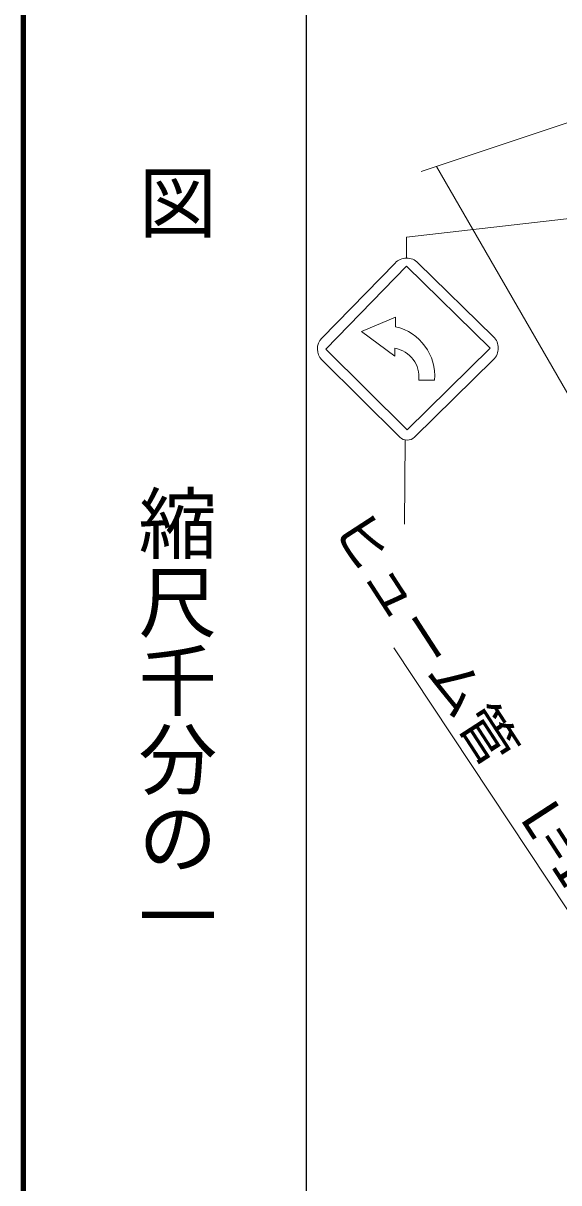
# Model space of a CAD drawing. Units: millimetres on the paper, with parts at other scales. Extents: x 40 to 680, y 20 to 380.
# Drawn here: x 40 to 74.1, y 246.5 to 320.3 of the extents above; entities that cross this region are included whole.
import ezdxf
from ezdxf.enums import TextEntityAlignment as Align

# ---------------------------------------------------------------- set-up
doc = ezdxf.new("R2010")
doc.units = ezdxf.units.MM
for name, color, linetype, lineweight in [('M-TTL', 2, 'Continuous', 140), ('M-TTL-BAND', 7, 'Continuous', 25), ('M-WORK', 1, 'Continuous', 13)]:
    doc.layers.add(name, color=color, linetype=linetype, lineweight=lineweight)
doc.styles.add('@ＭＳ ゴシック', font='')
doc.styles.add('ＭＳ ゴシック', font='')
doc.styles.get('@ＭＳ ゴシック').set_extended_font_data('@MS Gothic')
doc.styles.get('ＭＳ ゴシック').set_extended_font_data('MS Gothic')

msp = doc.modelspace()

# ---------------------------------------------------------------- linework, layer by layer
at = {"layer": 'M-TTL'}
msp.add_line((40, 380), (40, 20), dxfattribs=at)
at = {"layer": 'M-TTL-BAND'}
msp.add_line((58, 370), (58, 20), dxfattribs=at)
at = {"layer": 'M-WORK'}
for p, q in [((65.336, 310.908), (93.722, 320.337)), ((66.294, 311.226), (96.166, 259.497)), ((63.666, 305.072), (59.002, 300.289)), ((69.931, 300.382), (65.124, 305.089)), ((63.691, 301.625), (63.691, 301.018)), ((59.013, 298.904), (63.963, 293.99)), ((64.904, 293.987), (69.933, 298.927)), ((65.17, 297.612), (66.176, 297.612)), ((64.27, 288.459), (64.309, 293.807))]:
    msp.add_line(p, q, dxfattribs=at)
for points in [[(64.394, 305.383), (64.404, 306.719), (94.949, 310.227)], [(63.654, 299.642), (63.655, 299.141), (61.527, 300.719), (63.691, 301.625)], [(63.582, 280.577), (85.649, 247.294), (115.561, 284.838)]]:
    msp.add_lwpolyline(points, dxfattribs=at)
msp.add_lwpolyline([(64.398, 304.867), (59.26, 299.599), (64.435, 294.461), (69.722, 299.655)], close=True, dxfattribs=at)
for centre, radius, start, end in [((64.404, 304.353), 1.03, 45.60735, 135.71744), ((62.979, 297.889), 3.209, 355.04112, 77.1742), ((59.707, 299.602), 0.984, 135.71744, 225.20684), ((69.219, 299.654), 1.019, 314.49117, 45.60735), ((63.362, 297.843), 1.823, 352.71603, 80.79821), ((64.435, 294.465), 0.67, 225.20684, 314.49117)]:
    msp.add_arc(centre, radius, start, end, dxfattribs=at)

# ---------------------------------------------------------------- texts
at = {"layer": 'M-TTL-BAND', "style": '@ＭＳ ゴシック'}
for s, p in [('平\u3000\u3000面\u3000\u3000図', (49.777, 306.475)), ('縮尺千分の一', (49.777, 261.03))]:
    msp.add_text(s, height=3.666, rotation=270, dxfattribs=at).set_placement(p, align=Align.MIDDLE_RIGHT)
at = {"layer": 'M-WORK', "style": 'ＭＳ ゴシック', "width": 1.05}
msp.add_text('ヒューム管\u3000L=10.0\u3000φ=600', height=2.566, rotation=302.969, dxfattribs=at).set_placement((58.901, 287.83), align=Align.BOTTOM_LEFT)

doc.saveas('drawing.dxf')
